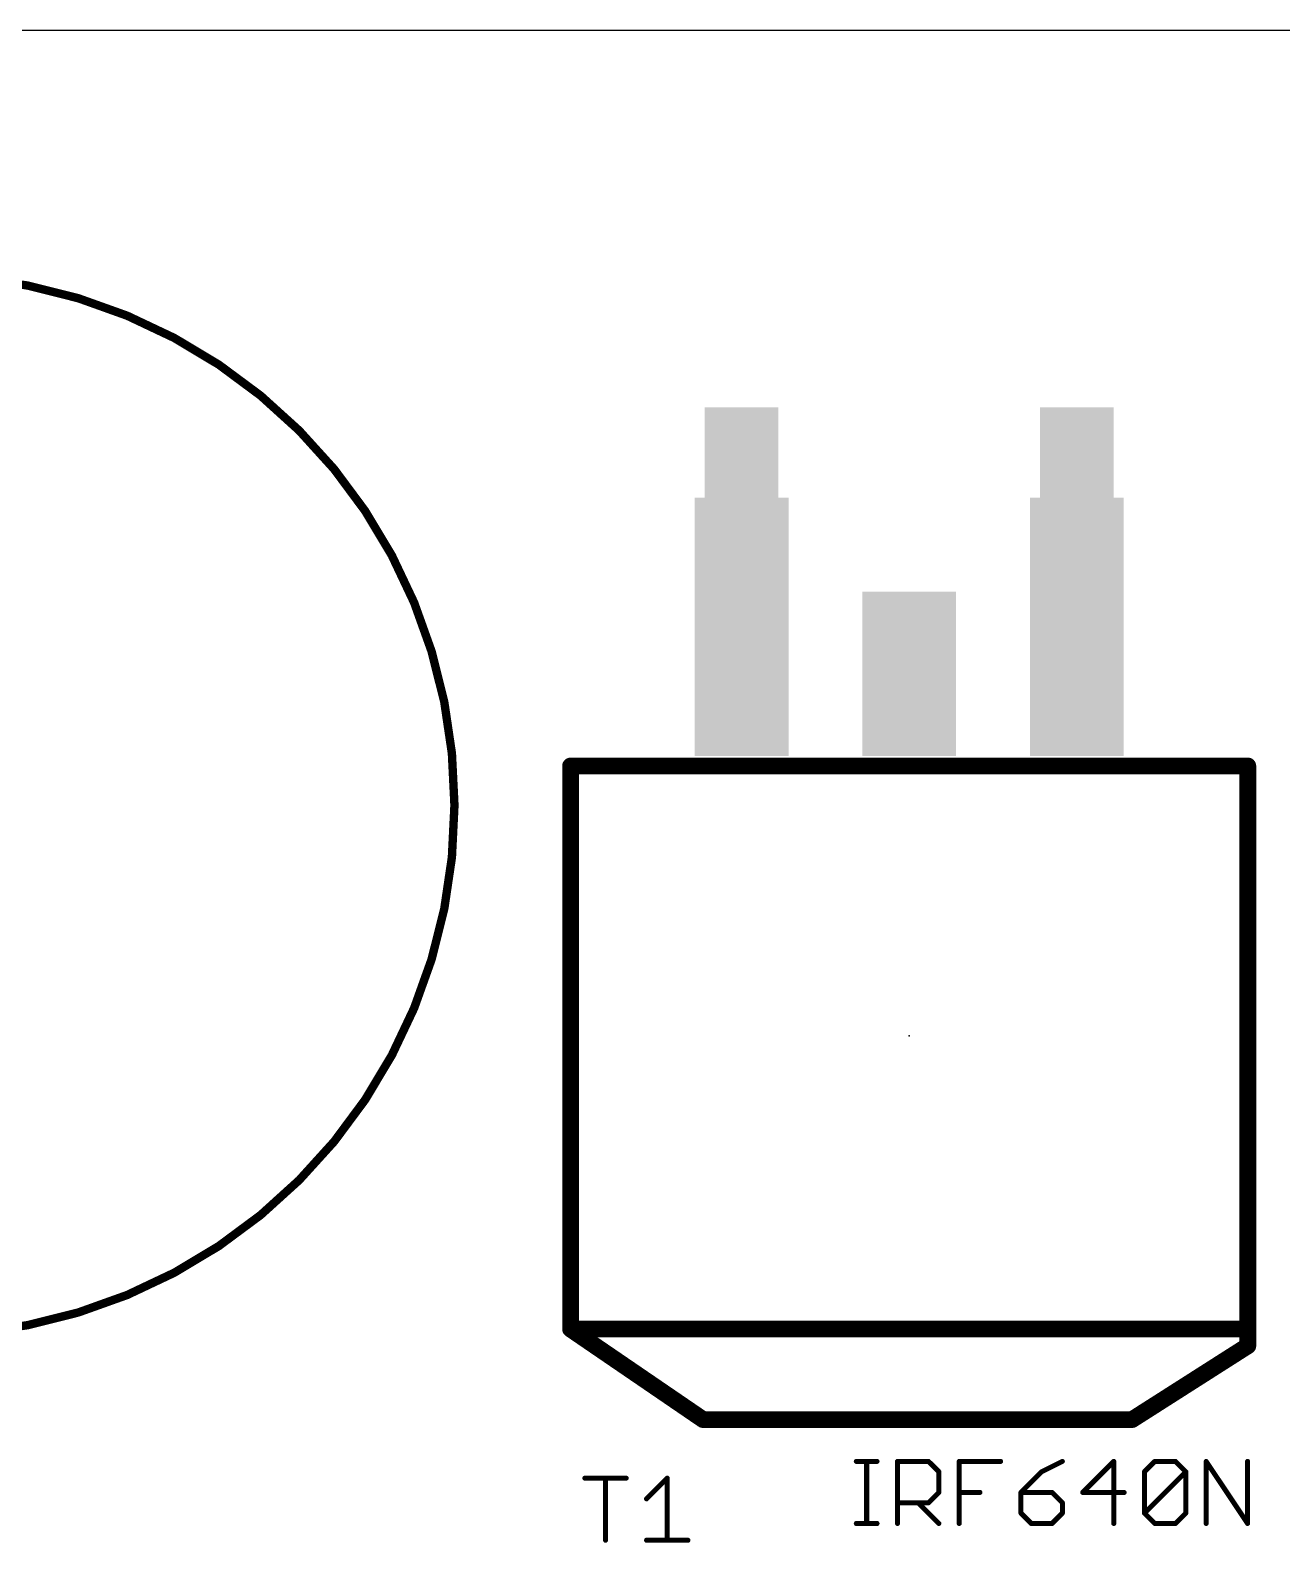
# Model space of a CAD drawing. Extents: x -7 to 105, y 1 to 61.
# Drawn here: x 34.94 to 53.9, y 34.23 to 57.15 of the extents above; entities that cross this region are included whole.
import ezdxf

# ---------------------------------------------------------------- set-up
doc = ezdxf.new("R2010")
doc.units = 0
for name, color, linetype in [('20', 53, 'CONTINUOUS'), ('21', 253, 'CONTINUOUS'), ('23', 53, 'CONTINUOUS'), ('25', 253, 'CONTINUOUS'), ('27', 253, 'CONTINUOUS'), ('51', 253, 'CONTINUOUS')]:
    doc.layers.add(name, color=color, linetype=linetype)

# ---------------------------------------------------------------- blocks, each defined once
blk = doc.blocks.new('RECT')
blk.add_solid([(-0.5, -0.5), (0.5, -0.5), (-0.5, 0.5), (0.5, 0.5)])

msp = doc.modelspace()

# ---------------------------------------------------------------- linework, layer by layer
at = {"layer": '20'}
msp.add_line((0, 57.15), (104.775, 57.15), dxfattribs=at)
at = {"layer": '21', "const_width": 0.127}
for points in [[(33.3375, 37.3703, 1), (33.3375, 53.4347, 1), (33.3375, 37.3703)], [(43.1292, 46.0629, 1), (43.1292, 45.9359)], [(43.1927, 45.9994, 1), (43.0657, 45.9994)], [(53.4543, 45.9994, 1), (53.3273, 45.9994)], [(53.3908, 45.9359, 1), (53.3908, 46.0629)], [(43.0657, 44.2214, 1), (43.1927, 44.2214)], [(53.3273, 44.2214, 1), (53.4543, 44.2214)]]:
    msp.add_lwpolyline(points, format="xyb", dxfattribs=at)
at = {"layer": '21', "const_width": 0.254}
for points in [[(53.3908, 45.9994), (43.1292, 45.9994)], [(43.1292, 45.9994), (43.1292, 44.2214)], [(53.3908, 45.9994), (53.3908, 44.2214)]]:
    msp.add_lwpolyline(points, dxfattribs=at)
at = {"layer": '23'}
msp.add_point((48.26, 41.91), dxfattribs=at)
at = {"layer": '25', "const_width": 0.0762}
for points in [[(43.3451, 35.2052), (43.9722, 35.2052)], [(43.6586, 34.2646), (43.6586, 35.2052)], [(44.2806, 34.8917), (44.5942, 35.2052)], [(44.5942, 35.2052), (44.5942, 34.2646)], [(44.2806, 34.2646), (44.9077, 34.2646)]]:
    msp.add_lwpolyline(points, dxfattribs=at)
at = {"layer": '25', "const_width": 0.0381}
for points in [[(43.3451, 35.2243, 1), (43.3451, 35.1862)], [(43.6777, 35.2052, 1), (43.6396, 35.2052)], [(43.9722, 35.1862, 1), (43.9722, 35.2243)], [(44.6132, 35.2052, 1), (44.5751, 35.2052)], [(44.6076, 35.1917, 1), (44.5807, 35.2187)], [(44.2671, 34.9051, 1), (44.2941, 34.8782)], [(43.6396, 34.2646, 1), (43.6777, 34.2646)], [(44.2806, 34.2837, 1), (44.2806, 34.2456)], [(44.5751, 34.2646, 1), (44.6132, 34.2646)], [(44.9077, 34.2456, 1), (44.9077, 34.2837)]]:
    msp.add_lwpolyline(points, format="xyb", dxfattribs=at)
at = {"layer": '27', "const_width": 0.0762}
for points in [[(47.4588, 35.4592), (47.7723, 35.4592)], [(47.6156, 34.5186), (47.6156, 35.4592)], [(48.0825, 34.5186), (48.0825, 35.4592)], [(48.0825, 35.4592), (48.5528, 35.4592)], [(48.5528, 35.4592), (48.7096, 35.3024)], [(48.7096, 35.3024), (48.7096, 34.9889)], [(49.018, 34.5186), (49.018, 35.4592)], [(49.018, 35.4592), (49.6451, 35.4592)], [(50.2671, 35.3024), (49.9535, 34.9889)], [(50.5806, 35.4592), (50.2671, 35.3024)], [(51.3593, 35.4592), (50.889, 34.9889)], [(51.3593, 34.5186), (51.3593, 35.4592)], [(51.8246, 35.3024), (51.9813, 35.4592)], [(51.8246, 34.6754), (51.8246, 35.3024)], [(51.8246, 34.6754), (52.4516, 35.3024)], [(51.9813, 35.4592), (52.2949, 35.4592)], [(52.2949, 35.4592), (52.4516, 35.3024)], [(52.4516, 35.3024), (52.4516, 34.6754)], [(52.7601, 34.5186), (52.7601, 35.4592)], [(52.7601, 35.4592), (53.3871, 34.5186)], [(53.3871, 34.5186), (53.3871, 35.4592)], [(48.5528, 34.8321), (48.0825, 34.8321)], [(48.396, 34.8321), (48.7096, 34.5186)], [(48.7096, 34.9889), (48.5528, 34.8321)], [(49.018, 34.9889), (49.3315, 34.9889)], [(49.9535, 34.9889), (49.9535, 34.6754)], [(50.4238, 34.9889), (49.9535, 34.9889)], [(50.5806, 34.8321), (50.4238, 34.9889)], [(50.5806, 34.6754), (50.5806, 34.8321)], [(50.889, 34.9889), (51.5161, 34.9889)], [(49.9535, 34.6754), (50.1103, 34.5186)], [(50.4238, 34.5186), (50.5806, 34.6754)], [(51.9813, 34.5186), (51.8246, 34.6754)], [(52.4516, 34.6754), (52.2949, 34.5186)], [(47.4588, 34.5186), (47.7723, 34.5186)], [(50.1103, 34.5186), (50.4238, 34.5186)], [(52.2949, 34.5186), (51.9813, 34.5186)]]:
    msp.add_lwpolyline(points, dxfattribs=at)
at = {"layer": '27', "const_width": 0.0381}
for points in [[(47.4588, 35.4783, 1), (47.4588, 35.4402)], [(47.6346, 35.4592, 1), (47.5965, 35.4592)], [(47.7723, 35.4402, 1), (47.7723, 35.4783)], [(48.1015, 35.4592, 1), (48.0634, 35.4592)], [(48.0825, 35.4783, 1), (48.0825, 35.4402)], [(48.5663, 35.4727, 1), (48.5393, 35.4457)], [(48.5528, 35.4402, 1), (48.5528, 35.4783)], [(48.7286, 35.3024, 1), (48.6905, 35.3024)], [(48.6961, 35.289, 1), (48.723, 35.3159)], [(49.018, 35.4783, 1), (49.018, 35.4402)], [(49.0371, 35.4592, 1), (48.999, 35.4592)], [(49.6451, 35.4402, 1), (49.6451, 35.4783)], [(50.2585, 35.3195, 1), (50.2756, 35.2854)], [(50.2805, 35.289, 1), (50.2536, 35.3159)], [(50.5891, 35.4422, 1), (50.5721, 35.4762)], [(51.3784, 35.4592, 1), (51.3403, 35.4592)], [(51.3728, 35.4457, 1), (51.3459, 35.4727)], [(51.8436, 35.3024, 1), (51.8055, 35.3024)], [(51.8111, 35.3159, 1), (51.838, 35.289)], [(51.9813, 35.4783, 1), (51.9813, 35.4402)], [(51.9948, 35.4457, 1), (51.9679, 35.4727)], [(52.3083, 35.4727, 1), (52.2814, 35.4457)], [(52.2949, 35.4402, 1), (52.2949, 35.4783)], [(52.4707, 35.3024, 1), (52.4326, 35.3024)], [(52.4651, 35.289, 1), (52.4382, 35.3159)], [(52.4382, 35.289, 1), (52.4651, 35.3159)], [(52.7791, 35.4592, 1), (52.741, 35.4592)], [(52.7759, 35.4698, 1), (52.7442, 35.4486)], [(53.4062, 35.4592, 1), (53.3681, 35.4592)], [(48.0825, 34.8512, 1), (48.0825, 34.8131)], [(48.4095, 34.8456, 1), (48.3825, 34.8187)], [(48.5393, 34.8456, 1), (48.5663, 34.8187)], [(48.5528, 34.8131, 1), (48.5528, 34.8512)], [(48.6905, 34.9889, 1), (48.7286, 34.9889)], [(48.723, 34.9754, 1), (48.6961, 35.0024)], [(49.018, 35.008, 1), (49.018, 34.9699)], [(49.3315, 34.9699, 1), (49.3315, 35.008)], [(49.9535, 35.008, 1), (49.9535, 34.9699)], [(49.9726, 34.9889, 1), (49.9345, 34.9889)], [(49.94, 35.0024, 1), (49.967, 34.9754)], [(50.4373, 35.0024, 1), (50.4103, 34.9754)], [(50.4238, 34.9699, 1), (50.4238, 35.008)], [(50.5996, 34.8321, 1), (50.5615, 34.8321)], [(50.5671, 34.8187, 1), (50.5941, 34.8456)], [(50.889, 35.008, 1), (50.889, 34.9699)], [(50.8756, 35.0024, 1), (50.9025, 34.9754)], [(51.5161, 34.9699, 1), (51.5161, 35.008)], [(49.967, 34.6888, 1), (49.94, 34.6619)], [(49.9345, 34.6754, 1), (49.9726, 34.6754)], [(50.5615, 34.6754, 1), (50.5996, 34.6754)], [(50.5941, 34.6619, 1), (50.5671, 34.6888)], [(51.838, 34.6888, 1), (51.8111, 34.6619)], [(51.8111, 34.6888, 1), (51.838, 34.6619)], [(51.8055, 34.6754, 1), (51.8436, 34.6754)], [(52.4326, 34.6754, 1), (52.4707, 34.6754)], [(52.4651, 34.6619, 1), (52.4382, 34.6888)], [(47.4588, 34.5376, 1), (47.4588, 34.4995)], [(47.5965, 34.5186, 1), (47.6346, 34.5186)], [(47.7723, 34.4995, 1), (47.7723, 34.5376)], [(48.0634, 34.5186, 1), (48.1015, 34.5186)], [(48.6961, 34.5051, 1), (48.723, 34.5321)], [(48.999, 34.5186, 1), (49.0371, 34.5186)], [(50.1103, 34.5376, 1), (50.1103, 34.4995)], [(50.0968, 34.5051, 1), (50.1238, 34.5321)], [(50.4103, 34.5321, 1), (50.4373, 34.5051)], [(50.4238, 34.4995, 1), (50.4238, 34.5376)], [(51.3403, 34.5186, 1), (51.3784, 34.5186)], [(51.9813, 34.5376, 1), (51.9813, 34.4995)], [(51.9679, 34.5051, 1), (51.9948, 34.5321)], [(52.2814, 34.5321, 1), (52.3083, 34.5051)], [(52.2949, 34.4995, 1), (52.2949, 34.5376)], [(52.741, 34.5186, 1), (52.7791, 34.5186)], [(53.3681, 34.5186, 1), (53.4062, 34.5186)], [(53.3713, 34.508, 1), (53.403, 34.5292)]]:
    msp.add_lwpolyline(points, format="xyb", dxfattribs=at)
at = {"layer": '51', "const_width": 0.254}
for points in [[(43.1292, 45.9994), (43.1292, 37.465)], [(53.3908, 37.465), (53.3908, 45.9994)], [(43.1292, 37.465), (45.1358, 36.0934)], [(53.3908, 37.465), (43.1292, 37.465)], [(53.3908, 37.211), (53.3908, 37.465)], [(51.6382, 36.0934), (53.3908, 37.211)], [(45.1358, 36.0934), (51.6382, 36.0934)]]:
    msp.add_lwpolyline(points, dxfattribs=at)
at = {"layer": '51', "const_width": 0.127}
for points in [[(43.1927, 45.9994, 1), (43.0657, 45.9994)], [(53.4543, 45.9994, 1), (53.3273, 45.9994)], [(43.165, 37.5174, 1), (43.0934, 37.4126)], [(43.1292, 37.5285, 1), (43.1292, 37.4015)], [(43.0657, 37.465, 1), (43.1927, 37.465)], [(53.4543, 37.465, 1), (53.3273, 37.465)], [(53.3273, 37.465, 1), (53.4543, 37.465)], [(53.3908, 37.4015, 1), (53.3908, 37.5285)], [(53.3273, 37.211, 1), (53.4543, 37.211)], [(53.4249, 37.1575, 1), (53.3567, 37.2645)], [(45.1358, 36.1569, 1), (45.1358, 36.0299)], [(51.6382, 36.0299, 1), (51.6382, 36.1569)], [(45.1, 36.041, 1), (45.1716, 36.1458)], [(51.6041, 36.1469, 1), (51.6723, 36.0399)]]:
    msp.add_lwpolyline(points, format="xyb", dxfattribs=at)

# ---------------------------------------------------------------- block references
at = {"layer": '21', "xscale": 1.4224, "yscale": 2.4892, "rotation": 180}
for p in [(45.72, 47.3964), (48.26, 47.3964), (50.8, 47.3964)]:
    msp.add_blockref('RECT', p, dxfattribs=at)
at = {"layer": '51', "yscale": 1.4224, "rotation": 180}
for p, xscale in [((45.72, 50.7238), 1.1176), ((50.8, 50.7238), 1.1176), ((45.72, 49.3522), 1.4224), ((50.8, 49.3522), 1.4224)]:
    msp.add_blockref('RECT', p, dxfattribs=dict(at, xscale=xscale))

doc.saveas('drawing.dxf')
